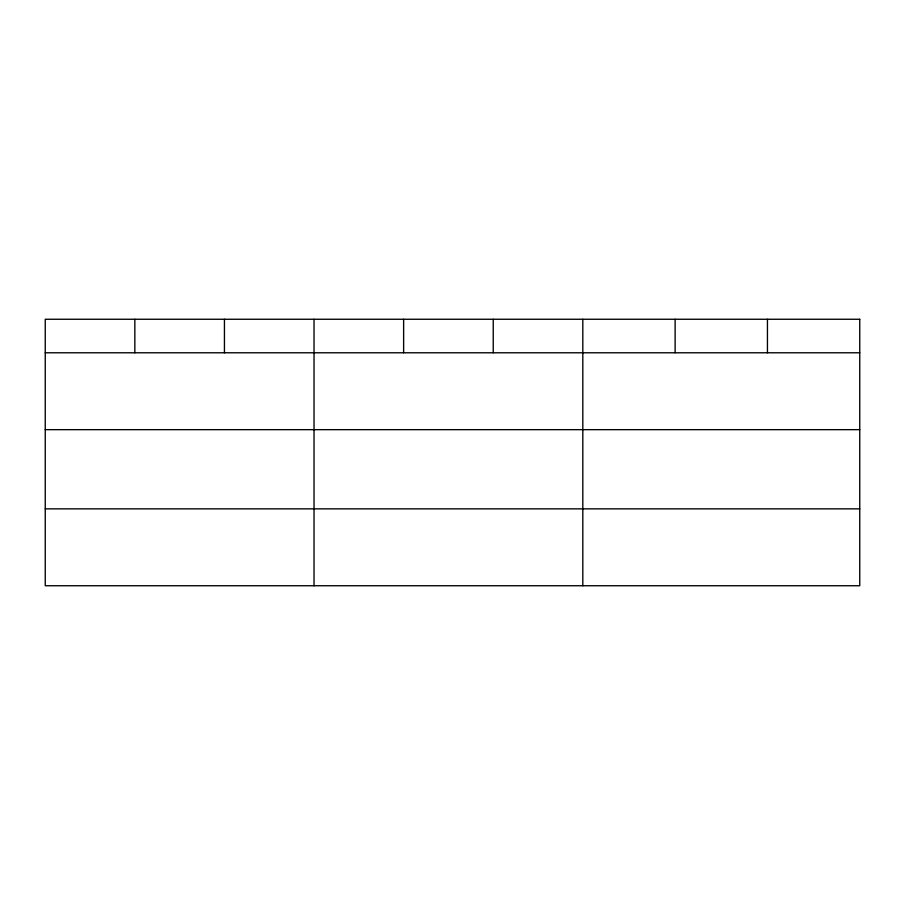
<?xml version="1.0" encoding="UTF-8"?>
<svg xmlns="http://www.w3.org/2000/svg" width="905" height="905" viewBox="0 0 905 905"><rect width="100%" height="100%" fill="white"/><g stroke="black" fill="none" stroke-linecap="round" stroke-linejoin="round"><path stroke-width="1.36" d="M45.25 352.78L859.75 352.78M45.25 429.66L859.75 429.66M45.25 508.859L859.75 508.859M767.44 319.261L767.44 352.78M675.13 319.261L675.13 352.78M582.82 319.261L582.82 585.739M493.225 319.261L493.225 352.78M403.63 319.261L403.63 352.78M314.035 319.261L314.035 585.739M224.44 319.261L224.44 352.78M134.845 319.261L134.845 352.78M859.75 319.261L45.25 319.261L45.25 585.739L859.75 585.739L859.75 319.261"/></g></svg>
